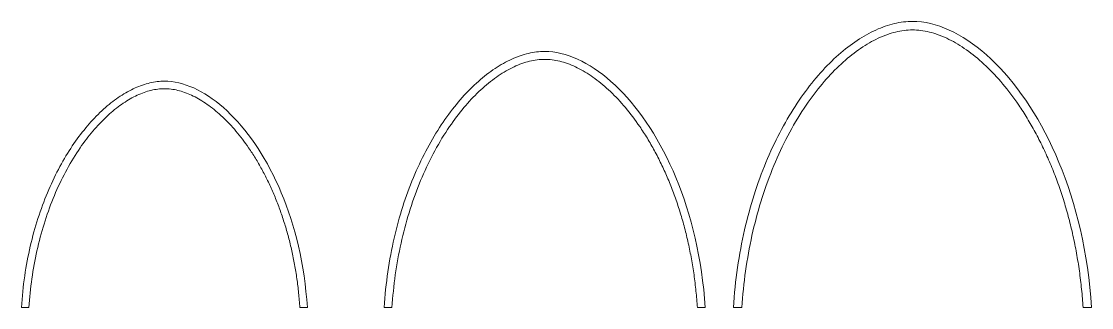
# Model space of a CAD drawing. Header units: inches. Extents: x -92.2 to -4.3, y -5886.5 to -5847.2.
# Drawn here: x -47.86 to -41.74, y -5867.43 to -5865.8 of the extents above; entities that cross this region are included whole.
import ezdxf

# ---------------------------------------------------------------- set-up
doc = ezdxf.new("R2010")
doc.units = ezdxf.units.IN
doc.header["$LTSCALE"] = 0.2
doc.header["$MEASUREMENT"] = 0
doc.layers.add('NAILERS', color=7, linetype='Continuous', lineweight=0)

msp = doc.modelspace()

# ---------------------------------------------------------------- linework, layer by layer
at = {"layer": 'NAILERS', "color": 250, "lineweight": 0}
for points in [[(-41.735124, -5867.434933), (-41.735182, -5867.434933), (-41.735352, -5867.434933), (-41.73563, -5867.434933), (-41.73601, -5867.434933), (-41.736489, -5867.434933), (-41.737062, -5867.434933), (-41.737723, -5867.434933), (-41.738469, -5867.434933), (-41.739294, -5867.434933), (-41.740194, -5867.434933), (-41.741165, -5867.434933), (-41.742201, -5867.434933), (-41.743297, -5867.434933), (-41.74445, -5867.434933), (-41.745654, -5867.434933), (-41.746906, -5867.434933), (-41.748199, -5867.434933), (-41.749529, -5867.434933), (-41.750893, -5867.434933), (-41.752284, -5867.434933), (-41.753699, -5867.434933), (-41.755133, -5867.434933), (-41.756581, -5867.434933), (-41.758038, -5867.434933), (-41.759499, -5867.434933), (-41.760961, -5867.434933), (-41.762418, -5867.434933), (-41.763866, -5867.434933), (-41.765299, -5867.434933), (-41.766714, -5867.434933), (-41.768106, -5867.434933), (-41.769469, -5867.434933), (-41.7708, -5867.434933), (-41.772093, -5867.434933), (-41.773344, -5867.434933), (-41.774549, -5867.434933), (-41.775702, -5867.434933), (-41.776798, -5867.434933), (-41.777834, -5867.434933), (-41.778804, -5867.434933), (-41.779705, -5867.434933), (-41.78053, -5867.434933), (-41.781275, -5867.434933), (-41.781937, -5867.434933), (-41.782509, -5867.434933), (-41.782988, -5867.434933), (-41.783369, -5867.434933), (-41.783647, -5867.434933), (-41.783817, -5867.434933), (-41.783874, -5867.434933), (-41.784753, -5867.421719), (-41.785693, -5867.408524), (-41.786694, -5867.395349), (-41.787757, -5867.382193), (-41.78888, -5867.369058), (-41.790064, -5867.355943), (-41.791308, -5867.342848), (-41.792614, -5867.329776), (-41.793979, -5867.316725), (-41.795405, -5867.303697), (-41.796891, -5867.290691), (-41.798436, -5867.277709), (-41.800042, -5867.26475), (-41.801707, -5867.251815), (-41.803431, -5867.238905), (-41.805215, -5867.226019), (-41.807059, -5867.213159), (-41.808961, -5867.200325), (-41.810922, -5867.187517), (-41.812942, -5867.174736), (-41.81502, -5867.161981), (-41.817157, -5867.149255), (-41.819353, -5867.136556), (-41.821606, -5867.123885), (-41.823918, -5867.111244), (-41.826288, -5867.098631), (-41.828715, -5867.086049), (-41.8312, -5867.073496), (-41.833742, -5867.060974), (-41.836342, -5867.048483), (-41.838999, -5867.036023), (-41.841713, -5867.023596), (-41.844484, -5867.0112), (-41.847312, -5866.998837), (-41.850196, -5866.986508), (-41.853137, -5866.974212), (-41.856134, -5866.96195), (-41.859188, -5866.949722), (-41.862297, -5866.937529), (-41.865462, -5866.925372), (-41.868683, -5866.91325), (-41.87196, -5866.901165), (-41.875292, -5866.889116), (-41.87868, -5866.877104), (-41.882123, -5866.86513), (-41.88562, -5866.853194), (-41.889173, -5866.841296), (-41.892781, -5866.829436), (-41.896443, -5866.817616), (-41.900159, -5866.805836), (-41.90393, -5866.794096), (-41.907755, -5866.782396), (-41.911635, -5866.770738), (-41.915568, -5866.759121), (-41.919555, -5866.747546), (-41.923596, -5866.736014), (-41.92769, -5866.724524), (-41.931838, -5866.713078), (-41.936039, -5866.701675), (-41.940293, -5866.690317), (-41.9446, -5866.679003), (-41.948959, -5866.667734), (-41.953372, -5866.65651), (-41.957837, -5866.645333), (-41.962354, -5866.634202), (-41.966923, -5866.623117), (-41.971545, -5866.61208), (-41.976218, -5866.60109), (-41.980943, -5866.590149), (-41.98572, -5866.579255), (-41.990548, -5866.568411), (-41.995427, -5866.557616), (-42.000358, -5866.546871), (-42.005339, -5866.536176), (-42.010372, -5866.525532), (-42.015455, -5866.514939), (-42.020589, -5866.504397), (-42.025773, -5866.493908), (-42.031007, -5866.48347), (-42.036292, -5866.473086), (-42.041626, -5866.462755), (-42.04701, -5866.452477), (-42.052444, -5866.442254), (-42.057928, -5866.432085), (-42.063461, -5866.421971), (-42.069043, -5866.411912), (-42.074674, -5866.40191), (-42.080354, -5866.391964), (-42.086083, -5866.382074), (-42.09186, -5866.372241), (-42.097686, -5866.362467), (-42.103561, -5866.35275), (-42.109483, -5866.343091), (-42.115454, -5866.333492), (-42.121472, -5866.323952), (-42.127538, -5866.314471), (-42.133652, -5866.305051), (-42.139813, -5866.295691), (-42.146022, -5866.286393), (-42.152278, -5866.277155), (-42.163342, -5866.261146), (-42.174509, -5866.2454), (-42.185773, -5866.229918), (-42.197133, -5866.214705), (-42.208584, -5866.199761), (-42.220122, -5866.18509), (-42.231745, -5866.170694), (-42.243448, -5866.156576), (-42.255228, -5866.142737), (-42.267082, -5866.129182), (-42.279005, -5866.115912), (-42.290995, -5866.102929), (-42.303048, -5866.090236), (-42.31516, -5866.077837), (-42.327328, -5866.065732), (-42.339548, -5866.053925), (-42.351817, -5866.042419), (-42.364131, -5866.031215), (-42.376486, -5866.020316), (-42.38888, -5866.009725), (-42.401307, -5865.999444), (-42.413766, -5865.989476), (-42.426252, -5865.979824), (-42.438762, -5865.970489), (-42.451292, -5865.961474), (-42.463839, -5865.952782), (-42.476399, -5865.944416), (-42.488969, -5865.936377), (-42.501544, -5865.928669), (-42.514123, -5865.921293), (-42.5267, -5865.914253), (-42.539272, -5865.90755), (-42.551837, -5865.901188), (-42.564389, -5865.895169), (-42.576927, -5865.889495), (-42.589446, -5865.884169), (-42.601942, -5865.879194), (-42.614413, -5865.874571), (-42.626854, -5865.870304), (-42.639262, -5865.866394), (-42.651634, -5865.862845), (-42.663965, -5865.859659), (-42.676253, -5865.856839), (-42.688494, -5865.854386), (-42.700684, -5865.852304), (-42.71282, -5865.850595), (-42.724898, -5865.849261), (-42.736915, -5865.848305), (-42.748866, -5865.84773), (-42.76075, -5865.847537), (-42.772633, -5865.84773), (-42.784585, -5865.848305), (-42.796601, -5865.849261), (-42.808679, -5865.850595), (-42.820815, -5865.852304), (-42.833005, -5865.854386), (-42.845246, -5865.856839), (-42.857534, -5865.859659), (-42.869866, -5865.862845), (-42.882237, -5865.866394), (-42.894646, -5865.870304), (-42.907087, -5865.874571), (-42.919557, -5865.879194), (-42.932054, -5865.884169), (-42.944572, -5865.889495), (-42.95711, -5865.895169), (-42.969663, -5865.901188), (-42.982227, -5865.90755), (-42.9948, -5865.914253), (-43.007377, -5865.921293), (-43.019955, -5865.928669), (-43.032531, -5865.936377), (-43.0451, -5865.944416), (-43.05766, -5865.952782), (-43.070207, -5865.961474), (-43.082737, -5865.970489), (-43.095247, -5865.979824), (-43.107733, -5865.989476), (-43.120192, -5865.999444), (-43.13262, -5866.009725), (-43.145013, -5866.020316), (-43.157368, -5866.031215), (-43.169682, -5866.042419), (-43.181951, -5866.053925), (-43.194171, -5866.065732), (-43.206339, -5866.077837), (-43.218451, -5866.090236), (-43.230504, -5866.102929), (-43.242494, -5866.115912), (-43.254418, -5866.129182), (-43.266271, -5866.142737), (-43.278052, -5866.156576), (-43.289755, -5866.170694), (-43.301377, -5866.18509), (-43.312916, -5866.199761), (-43.324367, -5866.214705), (-43.335726, -5866.229918), (-43.346991, -5866.2454), (-43.358157, -5866.261146), (-43.369222, -5866.277155), (-43.381688, -5866.295691), (-43.393964, -5866.314471), (-43.40605, -5866.333493), (-43.417944, -5866.352751), (-43.429645, -5866.372243), (-43.441151, -5866.391966), (-43.452463, -5866.411916), (-43.463577, -5866.432089), (-43.474494, -5866.452482), (-43.485213, -5866.473091), (-43.495731, -5866.493913), (-43.506048, -5866.514945), (-43.516163, -5866.536183), (-43.526074, -5866.557624), (-43.535781, -5866.579263), (-43.545282, -5866.601098), (-43.554576, -5866.623125), (-43.563662, -5866.64534), (-43.572538, -5866.667741), (-43.581205, -5866.690323), (-43.58966, -5866.713084), (-43.597902, -5866.736018), (-43.60593, -5866.759124), (-43.613743, -5866.782398), (-43.62134, -5866.805836), (-43.62872, -5866.829434), (-43.635881, -5866.85319), (-43.642822, -5866.8771), (-43.649543, -5866.901159), (-43.656042, -5866.925365), (-43.662318, -5866.949715), (-43.668369, -5866.974204), (-43.674195, -5866.99883), (-43.679794, -5867.023588), (-43.685166, -5867.048476), (-43.690309, -5867.073489), (-43.695222, -5867.098625), (-43.699903, -5867.123879), (-43.704352, -5867.149249), (-43.708568, -5867.174731), (-43.712549, -5867.200321), (-43.716294, -5867.226016), (-43.719802, -5867.251812), (-43.723072, -5867.277707), (-43.726102, -5867.303695), (-43.728892, -5867.329775), (-43.731441, -5867.355942), (-43.733747, -5867.382193), (-43.735808, -5867.408524), (-43.737625, -5867.434933), (-43.737683, -5867.434933), (-43.737853, -5867.434933), (-43.738131, -5867.434933), (-43.738511, -5867.434933), (-43.73899, -5867.434933), (-43.739563, -5867.434933), (-43.740224, -5867.434933), (-43.74097, -5867.434933), (-43.741795, -5867.434933), (-43.742695, -5867.434933), (-43.743665, -5867.434933), (-43.744701, -5867.434933), (-43.745798, -5867.434933), (-43.746951, -5867.434933), (-43.748155, -5867.434933), (-43.749406, -5867.434933), (-43.750699, -5867.434933), (-43.75203, -5867.434933), (-43.753394, -5867.434933), (-43.754785, -5867.434933), (-43.7562, -5867.434933), (-43.757634, -5867.434933), (-43.759081, -5867.434933), (-43.760538, -5867.434933), (-43.762, -5867.434933), (-43.763462, -5867.434933), (-43.764919, -5867.434933), (-43.766367, -5867.434933), (-43.7678, -5867.434933), (-43.769215, -5867.434933), (-43.770607, -5867.434933), (-43.77197, -5867.434933), (-43.773301, -5867.434933), (-43.774594, -5867.434933), (-43.775845, -5867.434933), (-43.777049, -5867.434933), (-43.778202, -5867.434933), (-43.779299, -5867.434933), (-43.780335, -5867.434933), (-43.781305, -5867.434933), (-43.782205, -5867.434933), (-43.78303, -5867.434933), (-43.783776, -5867.434933), (-43.784438, -5867.434933), (-43.78501, -5867.434933), (-43.785489, -5867.434933), (-43.78587, -5867.434933), (-43.786147, -5867.434933), (-43.786317, -5867.434933), (-43.786375, -5867.434933), (-43.784366, -5867.405657), (-43.782075, -5867.376576), (-43.779504, -5867.347692), (-43.776659, -5867.319008), (-43.773541, -5867.290525), (-43.770156, -5867.262245), (-43.766506, -5867.23417), (-43.762594, -5867.206303), (-43.758426, -5867.178645), (-43.754003, -5867.151198), (-43.749329, -5867.123964), (-43.744409, -5867.096946), (-43.739245, -5867.070145), (-43.733842, -5867.043563), (-43.728202, -5867.017203), (-43.72233, -5866.991066), (-43.716228, -5866.965155), (-43.7099, -5866.93947), (-43.703351, -5866.914016), (-43.696582, -5866.888793), (-43.689599, -5866.863803), (-43.682404, -5866.839048), (-43.675002, -5866.814531), (-43.667394, -5866.790254), (-43.659586, -5866.766218), (-43.651581, -5866.742425), (-43.643382, -5866.718878), (-43.634992, -5866.695579), (-43.626416, -5866.672529), (-43.617657, -5866.649731), (-43.608718, -5866.627186), (-43.599603, -5866.604897), (-43.590316, -5866.582865), (-43.580859, -5866.561093), (-43.571237, -5866.539583), (-43.561454, -5866.518336), (-43.551511, -5866.497355), (-43.541414, -5866.476641), (-43.531166, -5866.456198), (-43.52077, -5866.436026), (-43.51023, -5866.416127), (-43.499549, -5866.396505), (-43.488731, -5866.37716), (-43.47778, -5866.358094), (-43.466699, -5866.339311), (-43.455491, -5866.320811), (-43.44416, -5866.302597), (-43.43271, -5866.284671), (-43.421144, -5866.267035), (-43.409465, -5866.249691), (-43.39768, -5866.232638), (-43.38579, -5866.215881), (-43.373798, -5866.199422), (-43.361707, -5866.183263), (-43.349522, -5866.167405), (-43.337246, -5866.151852), (-43.324883, -5866.136604), (-43.312435, -5866.121664), (-43.299907, -5866.107034), (-43.287302, -5866.092716), (-43.274624, -5866.078712), (-43.261876, -5866.065024), (-43.249061, -5866.051654), (-43.236184, -5866.038604), (-43.223248, -5866.025875), (-43.210256, -5866.013471), (-43.197211, -5866.001392), (-43.184119, -5865.989642), (-43.170981, -5865.978221), (-43.157802, -5865.967132), (-43.144585, -5865.956378), (-43.131334, -5865.945959), (-43.118052, -5865.935878), (-43.104742, -5865.926137), (-43.091409, -5865.916739), (-43.078056, -5865.907684), (-43.064686, -5865.898975), (-43.051303, -5865.890614), (-43.037911, -5865.882604), (-43.024512, -5865.874945), (-43.011111, -5865.86764), (-42.997712, -5865.860692), (-42.984317, -5865.854101), (-42.97093, -5865.847871), (-42.957555, -5865.842002), (-42.944195, -5865.836498), (-42.930854, -5865.831359), (-42.917535, -5865.826589), (-42.904242, -5865.822189), (-42.890979, -5865.818161), (-42.877749, -5865.814507), (-42.864556, -5865.811229), (-42.851402, -5865.808329), (-42.838292, -5865.80581), (-42.82523, -5865.803672), (-42.812218, -5865.801919), (-42.799261, -5865.800552), (-42.786361, -5865.799573), (-42.773523, -5865.798984), (-42.76075, -5865.798787), (-42.735138, -5865.799573), (-42.709282, -5865.801919), (-42.683208, -5865.80581), (-42.656945, -5865.81123), (-42.630522, -5865.818163), (-42.603966, -5865.826591), (-42.577307, -5865.836501), (-42.550573, -5865.847874), (-42.523792, -5865.860696), (-42.496991, -5865.87495), (-42.470201, -5865.89062), (-42.443449, -5865.907689), (-42.416763, -5865.926143), (-42.390171, -5865.945965), (-42.363703, -5865.967139), (-42.337386, -5865.989648), (-42.311249, -5866.013477), (-42.28532, -5866.038609), (-42.259627, -5866.065029), (-42.2342, -5866.09272), (-42.209065, -5866.121667), (-42.184252, -5866.151853), (-42.159789, -5866.183262), (-42.135704, -5866.215878), (-42.112026, -5866.249686), (-42.088782, -5866.284668), (-42.066002, -5866.320809), (-42.043714, -5866.358093), (-42.021945, -5866.396503), (-42.000725, -5866.436025), (-41.980081, -5866.47664), (-41.960043, -5866.518335), (-41.940637, -5866.561092), (-41.921894, -5866.604895), (-41.90384, -5866.649728), (-41.886505, -5866.695576), (-41.869917, -5866.742422), (-41.854104, -5866.79025), (-41.839094, -5866.839043), (-41.824916, -5866.888787), (-41.811599, -5866.939465), (-41.799169, -5866.99106), (-41.787657, -5867.043557), (-41.77709, -5867.09694), (-41.767496, -5867.151192), (-41.758905, -5867.206297), (-41.751343, -5867.26224), (-41.744841, -5867.319005), (-41.739425, -5867.376574)], [(-46.225705, -5867.434933), (-46.225756, -5867.434933), (-46.225906, -5867.434933), (-46.226151, -5867.434933), (-46.226486, -5867.434933), (-46.226908, -5867.434933), (-46.227413, -5867.434933), (-46.227997, -5867.434933), (-46.228654, -5867.434933), (-46.229382, -5867.434933), (-46.230175, -5867.434933), (-46.231031, -5867.434933), (-46.231944, -5867.434933), (-46.232911, -5867.434933), (-46.233928, -5867.434933), (-46.23499, -5867.434933), (-46.236093, -5867.434933), (-46.237233, -5867.434933), (-46.238407, -5867.434933), (-46.239609, -5867.434933), (-46.240836, -5867.434933), (-46.242084, -5867.434933), (-46.243348, -5867.434933), (-46.244624, -5867.434933), (-46.245909, -5867.434933), (-46.247198, -5867.434933), (-46.248487, -5867.434933), (-46.249772, -5867.434933), (-46.251048, -5867.434933), (-46.252312, -5867.434933), (-46.25356, -5867.434933), (-46.254787, -5867.434933), (-46.255989, -5867.434933), (-46.257163, -5867.434933), (-46.258303, -5867.434933), (-46.259406, -5867.434933), (-46.260468, -5867.434933), (-46.261485, -5867.434933), (-46.262452, -5867.434933), (-46.263365, -5867.434933), (-46.264221, -5867.434933), (-46.265014, -5867.434933), (-46.265742, -5867.434933), (-46.2664, -5867.434933), (-46.266983, -5867.434933), (-46.267488, -5867.434933), (-46.26791, -5867.434933), (-46.268246, -5867.434933), (-46.26849, -5867.434933), (-46.26864, -5867.434933), (-46.268691, -5867.434933), (-46.269393, -5867.424505), (-46.270143, -5867.414092), (-46.270942, -5867.403694), (-46.27179, -5867.393312), (-46.272686, -5867.382945), (-46.27363, -5867.372596), (-46.274623, -5867.362262), (-46.275663, -5867.351946), (-46.276752, -5867.341647), (-46.277889, -5867.331366), (-46.279073, -5867.321102), (-46.280305, -5867.310858), (-46.281585, -5867.300631), (-46.282912, -5867.290424), (-46.284286, -5867.280237), (-46.285707, -5867.270069), (-46.287176, -5867.259921), (-46.288691, -5867.249794), (-46.290254, -5867.239687), (-46.291863, -5867.229602), (-46.293519, -5867.219538), (-46.295221, -5867.209496), (-46.296969, -5867.199476), (-46.298764, -5867.189478), (-46.300605, -5867.179504), (-46.302492, -5867.169552), (-46.304425, -5867.159624), (-46.306404, -5867.149721), (-46.308429, -5867.139841), (-46.310499, -5867.129986), (-46.312614, -5867.120156), (-46.314775, -5867.110351), (-46.316981, -5867.100571), (-46.319232, -5867.090818), (-46.321529, -5867.081091), (-46.32387, -5867.071391), (-46.326256, -5867.061718), (-46.328686, -5867.052072), (-46.331161, -5867.042453), (-46.333681, -5867.032863), (-46.336245, -5867.023301), (-46.338853, -5867.013768), (-46.341505, -5867.004264), (-46.344201, -5866.994789), (-46.346941, -5866.985345), (-46.349725, -5866.97593), (-46.352552, -5866.966546), (-46.355423, -5866.957192), (-46.358338, -5866.94787), (-46.361295, -5866.938579), (-46.364298, -5866.929318), (-46.367344, -5866.920089), (-46.370433, -5866.910892), (-46.373564, -5866.901728), (-46.376739, -5866.892597), (-46.379956, -5866.8835), (-46.383215, -5866.874436), (-46.386517, -5866.865407), (-46.389861, -5866.856412), (-46.393247, -5866.847452), (-46.396675, -5866.838527), (-46.400146, -5866.829638), (-46.403658, -5866.820784), (-46.407211, -5866.811967), (-46.410807, -5866.803186), (-46.414443, -5866.794442), (-46.418121, -5866.785735), (-46.421841, -5866.777065), (-46.425601, -5866.768434), (-46.429403, -5866.75984), (-46.433245, -5866.751286), (-46.437128, -5866.74277), (-46.441052, -5866.734293), (-46.445016, -5866.725856), (-46.449021, -5866.717459), (-46.453066, -5866.709102), (-46.457152, -5866.700786), (-46.461277, -5866.69251), (-46.465443, -5866.684276), (-46.469648, -5866.676084), (-46.473893, -5866.667933), (-46.478178, -5866.659825), (-46.482502, -5866.651759), (-46.486866, -5866.643737), (-46.491269, -5866.635758), (-46.495711, -5866.627822), (-46.500193, -5866.61993), (-46.504713, -5866.612083), (-46.509272, -5866.60428), (-46.51387, -5866.596522), (-46.518506, -5866.58881), (-46.523182, -5866.581143), (-46.527895, -5866.573523), (-46.532647, -5866.565949), (-46.537437, -5866.558421), (-46.542265, -5866.550941), (-46.547131, -5866.543508), (-46.552035, -5866.536122), (-46.556976, -5866.528785), (-46.561955, -5866.521496), (-46.57074, -5866.508895), (-46.579605, -5866.4965), (-46.588548, -5866.484314), (-46.597565, -5866.472339), (-46.606654, -5866.460577), (-46.615812, -5866.449029), (-46.625036, -5866.437698), (-46.634324, -5866.426585), (-46.643672, -5866.415694), (-46.653078, -5866.405024), (-46.662538, -5866.394579), (-46.672051, -5866.384361), (-46.681614, -5866.374371), (-46.691222, -5866.364612), (-46.700875, -5866.355085), (-46.710568, -5866.345793), (-46.720299, -5866.336736), (-46.730066, -5866.327919), (-46.739865, -5866.319341), (-46.749693, -5866.311006), (-46.759549, -5866.302915), (-46.769428, -5866.29507), (-46.779328, -5866.287473), (-46.789247, -5866.280127), (-46.799182, -5866.273032), (-46.809129, -5866.266192), (-46.819086, -5866.259607), (-46.82905, -5866.253281), (-46.839018, -5866.247215), (-46.848987, -5866.241411), (-46.858956, -5866.23587), (-46.86892, -5866.230596), (-46.878877, -5866.225589), (-46.888824, -5866.220852), (-46.898759, -5866.216387), (-46.908678, -5866.212196), (-46.918579, -5866.208281), (-46.928459, -5866.204643), (-46.938316, -5866.201285), (-46.948145, -5866.198209), (-46.957945, -5866.195416), (-46.967712, -5866.192909), (-46.977445, -5866.190689), (-46.987139, -5866.18876), (-46.996793, -5866.187121), (-47.006403, -5866.185776), (-47.015966, -5866.184727), (-47.025481, -5866.183974), (-47.034943, -5866.183522), (-47.044351, -5866.18337), (-47.05376, -5866.183522), (-47.063224, -5866.183974), (-47.072741, -5866.184727), (-47.082306, -5866.185776), (-47.091917, -5866.187121), (-47.101572, -5866.18876), (-47.111268, -5866.190689), (-47.121001, -5866.192909), (-47.130769, -5866.195416), (-47.14057, -5866.198209), (-47.1504, -5866.201285), (-47.160256, -5866.204643), (-47.170137, -5866.208281), (-47.180038, -5866.212196), (-47.189958, -5866.216387), (-47.199892, -5866.220852), (-47.20984, -5866.225589), (-47.219797, -5866.230596), (-47.229761, -5866.23587), (-47.239729, -5866.241411), (-47.249698, -5866.247215), (-47.259666, -5866.253281), (-47.26963, -5866.259607), (-47.279586, -5866.266192), (-47.289533, -5866.273032), (-47.299467, -5866.280127), (-47.309385, -5866.287473), (-47.319285, -5866.29507), (-47.329163, -5866.302915), (-47.339018, -5866.311006), (-47.348846, -5866.319341), (-47.358644, -5866.327919), (-47.36841, -5866.336736), (-47.378141, -5866.345793), (-47.387833, -5866.355085), (-47.397485, -5866.364612), (-47.407093, -5866.374371), (-47.416655, -5866.384361), (-47.426167, -5866.394579), (-47.435627, -5866.405024), (-47.445033, -5866.415694), (-47.45438, -5866.426585), (-47.463667, -5866.437698), (-47.472891, -5866.449029), (-47.482049, -5866.460577), (-47.491137, -5866.472339), (-47.500154, -5866.484314), (-47.509097, -5866.4965), (-47.517962, -5866.508895), (-47.526747, -5866.521496), (-47.536669, -5866.536122), (-47.546441, -5866.550941), (-47.556061, -5866.565949), (-47.565528, -5866.581144), (-47.574841, -5866.596523), (-47.584, -5866.612083), (-47.593003, -5866.627822), (-47.601849, -5866.643737), (-47.610538, -5866.659825), (-47.619069, -5866.676084), (-47.627441, -5866.69251), (-47.635652, -5866.709101), (-47.643703, -5866.725855), (-47.651591, -5866.742768), (-47.659317, -5866.759838), (-47.666879, -5866.777062), (-47.674276, -5866.794438), (-47.681507, -5866.811962), (-47.688573, -5866.829633), (-47.69547, -5866.847446), (-47.702199, -5866.8654), (-47.708759, -5866.883492), (-47.715149, -5866.901718), (-47.721368, -5866.920078), (-47.727415, -5866.938566), (-47.733288, -5866.957182), (-47.738988, -5866.975921), (-47.744514, -5866.994783), (-47.749863, -5867.013762), (-47.755036, -5867.032858), (-47.760032, -5867.052067), (-47.764849, -5867.071387), (-47.769487, -5867.090814), (-47.773944, -5867.110347), (-47.778221, -5867.129982), (-47.782315, -5867.149716), (-47.786227, -5867.169547), (-47.789954, -5867.189473), (-47.793497, -5867.20949), (-47.796854, -5867.229596), (-47.800024, -5867.249787), (-47.803007, -5867.270062), (-47.805802, -5867.290418), (-47.808407, -5867.310851), (-47.810822, -5867.33136), (-47.813045, -5867.35194), (-47.815077, -5867.372591), (-47.816916, -5867.393308), (-47.81856, -5867.41409), (-47.82001, -5867.434933), (-47.820061, -5867.434933), (-47.820211, -5867.434933), (-47.820456, -5867.434933), (-47.820791, -5867.434933), (-47.821214, -5867.434933), (-47.821719, -5867.434933), (-47.822302, -5867.434933), (-47.822959, -5867.434933), (-47.823687, -5867.434933), (-47.824481, -5867.434933), (-47.825336, -5867.434933), (-47.82625, -5867.434933), (-47.827217, -5867.434933), (-47.828233, -5867.434933), (-47.829295, -5867.434933), (-47.830398, -5867.434933), (-47.831539, -5867.434933), (-47.832712, -5867.434933), (-47.833914, -5867.434933), (-47.835141, -5867.434933), (-47.836389, -5867.434933), (-47.837653, -5867.434933), (-47.83893, -5867.434933), (-47.840214, -5867.434933), (-47.841503, -5867.434933), (-47.842792, -5867.434933), (-47.844077, -5867.434933), (-47.845353, -5867.434933), (-47.846618, -5867.434933), (-47.847865, -5867.434933), (-47.849092, -5867.434933), (-47.850295, -5867.434933), (-47.851468, -5867.434933), (-47.852608, -5867.434933), (-47.853711, -5867.434933), (-47.854773, -5867.434933), (-47.85579, -5867.434933), (-47.856757, -5867.434933), (-47.85767, -5867.434933), (-47.858526, -5867.434933), (-47.85932, -5867.434933), (-47.860047, -5867.434933), (-47.860705, -5867.434933), (-47.861288, -5867.434933), (-47.861793, -5867.434933), (-47.862215, -5867.434933), (-47.862551, -5867.434933), (-47.862796, -5867.434933), (-47.862946, -5867.434933), (-47.862997, -5867.434933), (-47.861393, -5867.411766), (-47.859565, -5867.388754), (-47.857513, -5867.365898), (-47.855242, -5867.3432), (-47.852754, -5867.320661), (-47.850052, -5867.298283), (-47.847139, -5867.276068), (-47.844017, -5867.254017), (-47.84069, -5867.232132), (-47.83716, -5867.210414), (-47.83343, -5867.188865), (-47.829502, -5867.167487), (-47.825381, -5867.14628), (-47.821068, -5867.125248), (-47.816566, -5867.10439), (-47.811879, -5867.08371), (-47.807009, -5867.063208), (-47.801958, -5867.042886), (-47.79673, -5867.022746), (-47.791328, -5867.002788), (-47.785754, -5866.983016), (-47.780011, -5866.96343), (-47.774103, -5866.944032), (-47.768031, -5866.924823), (-47.761799, -5866.905806), (-47.755409, -5866.886981), (-47.748865, -5866.868351), (-47.742168, -5866.849916), (-47.735323, -5866.831679), (-47.728332, -5866.813641), (-47.721197, -5866.795803), (-47.713922, -5866.778168), (-47.706509, -5866.760737), (-47.698961, -5866.743511), (-47.691281, -5866.726492), (-47.683472, -5866.709681), (-47.675536, -5866.693081), (-47.667477, -5866.676692), (-47.659298, -5866.660517), (-47.651, -5866.644557), (-47.642588, -5866.628813), (-47.634063, -5866.613287), (-47.625428, -5866.597981), (-47.616688, -5866.582896), (-47.607843, -5866.568034), (-47.598898, -5866.553396), (-47.589854, -5866.538984), (-47.580715, -5866.5248), (-47.571484, -5866.510845), (-47.562164, -5866.497121), (-47.552756, -5866.483629), (-47.543264, -5866.470371), (-47.533692, -5866.457349), (-47.524041, -5866.444564), (-47.514314, -5866.432018), (-47.504515, -5866.419712), (-47.494646, -5866.407648), (-47.48471, -5866.395827), (-47.474709, -5866.384252), (-47.464648, -5866.372923), (-47.454527, -5866.361843), (-47.444351, -5866.351013), (-47.434123, -5866.340434), (-47.423844, -5866.330108), (-47.413518, -5866.320037), (-47.403147, -5866.310222), (-47.392735, -5866.300665), (-47.382285, -5866.291368), (-47.371798, -5866.282331), (-47.361278, -5866.273558), (-47.350728, -5866.265048), (-47.340151, -5866.256804), (-47.329549, -5866.248828), (-47.318926, -5866.24112), (-47.308283, -5866.233683), (-47.297625, -5866.226519), (-47.286953, -5866.219628), (-47.27627, -5866.213012), (-47.26558, -5866.206674), (-47.254886, -5866.200614), (-47.244189, -5866.194834), (-47.233494, -5866.189335), (-47.222802, -5866.18412), (-47.212116, -5866.17919), (-47.20144, -5866.174546), (-47.190776, -5866.170191), (-47.180128, -5866.166125), (-47.169497, -5866.16235), (-47.158887, -5866.158868), (-47.1483, -5866.155681), (-47.13774, -5866.15279), (-47.127209, -5866.150196), (-47.11671, -5866.147901), (-47.106245, -5866.145908), (-47.095819, -5866.144216), (-47.085433, -5866.142829), (-47.07509, -5866.141747), (-47.064794, -5866.140972), (-47.054546, -5866.140506), (-47.044351, -5866.14035), (-47.023908, -5866.140972), (-47.003269, -5866.142828), (-46.982456, -5866.145907), (-46.961493, -5866.150195), (-46.940402, -5866.15568), (-46.919206, -5866.162349), (-46.897927, -5866.170189), (-46.876587, -5866.179188), (-46.85521, -5866.189332), (-46.833818, -5866.20061), (-46.812434, -5866.213008), (-46.79108, -5866.226514), (-46.769779, -5866.241115), (-46.748554, -5866.256798), (-46.727427, -5866.273551), (-46.706421, -5866.291361), (-46.685558, -5866.310214), (-46.664862, -5866.3301), (-46.644354, -5866.351004), (-46.624057, -5866.372913), (-46.603995, -5866.395817), (-46.584189, -5866.4197), (-46.564663, -5866.444552), (-46.545438, -5866.470359), (-46.526538, -5866.497108), (-46.507985, -5866.524787), (-46.489802, -5866.553383), (-46.472012, -5866.582883), (-46.454636, -5866.613274), (-46.437698, -5866.644545), (-46.421221, -5866.676682), (-46.405226, -5866.709672), (-46.389737, -5866.743503), (-46.374776, -5866.778161), (-46.360366, -5866.813635), (-46.34653, -5866.849912), (-46.333289, -5866.886978), (-46.320667, -5866.924822), (-46.308687, -5866.96343), (-46.297371, -5867.00279), (-46.286741, -5867.042888), (-46.27682, -5867.083713), (-46.267632, -5867.125252), (-46.259198, -5867.167491), (-46.251541, -5867.210419), (-46.244683, -5867.254022), (-46.238649, -5867.298287), (-46.233459, -5867.343203), (-46.229137, -5867.388756)]]:
    msp.add_lwpolyline(points, close=True, dxfattribs=at)
msp.add_lwpolyline([(-43.947603, -5867.434933), (-43.951457, -5867.382704), (-43.956311, -5867.331182), (-43.962139, -5867.280381), (-43.968916, -5867.230315), (-43.976616, -5867.180998), (-43.985214, -5867.132446), (-43.994685, -5867.084671), (-44.005003, -5867.03769), (-44.016143, -5866.991516), (-44.02808, -5866.946163), (-44.040787, -5866.901646), (-44.05424, -5866.857979), (-44.068413, -5866.815177), (-44.08328, -5866.773254), (-44.098817, -5866.732224), (-44.114998, -5866.692102), (-44.131797, -5866.652902), (-44.149189, -5866.614639), (-44.167149, -5866.577326), (-44.185652, -5866.540979), (-44.204671, -5866.505612), (-44.224181, -5866.471238), (-44.244157, -5866.437873), (-44.264574, -5866.405531), (-44.285406, -5866.374226), (-44.306628, -5866.343972), (-44.328214, -5866.314784), (-44.35014, -5866.286677), (-44.372378, -5866.259664), (-44.394905, -5866.233761), (-44.417694, -5866.20898), (-44.440721, -5866.185338), (-44.46396, -5866.162848), (-44.487385, -5866.141524), (-44.510971, -5866.121381), (-44.534692, -5866.102434), (-44.558524, -5866.084696), (-44.582441, -5866.068183), (-44.606417, -5866.052907), (-44.630427, -5866.038885), (-44.654445, -5866.02613), (-44.678447, -5866.014657), (-44.702407, -5866.004479), (-44.726298, -5865.995612), (-44.750097, -5865.988069), (-44.773777, -5865.981866), (-44.797313, -5865.977016), (-44.82068, -5865.973534), (-44.843852, -5865.971435), (-44.866804, -5865.970732), (-44.878253, -5865.970908), (-44.88976, -5865.971435), (-44.901322, -5865.972311), (-44.912935, -5865.973534), (-44.924597, -5865.975103), (-44.936305, -5865.977016), (-44.948055, -5865.979271), (-44.959843, -5865.981866), (-44.971668, -5865.9848), (-44.983525, -5865.98807), (-44.995412, -5865.991674), (-45.007326, -5865.995612), (-45.019262, -5865.999881), (-45.031219, -5866.004479), (-45.043192, -5866.009405), (-45.055179, -5866.014657), (-45.067176, -5866.020233), (-45.079181, -5866.026131), (-45.09119, -5866.032349), (-45.1032, -5866.038886), (-45.115208, -5866.04574), (-45.12721, -5866.052909), (-45.139204, -5866.060391), (-45.151187, -5866.068184), (-45.163154, -5866.076287), (-45.175103, -5866.084698), (-45.187031, -5866.093415), (-45.198935, -5866.102436), (-45.210811, -5866.11176), (-45.222657, -5866.121384), (-45.234468, -5866.131307), (-45.246242, -5866.141527), (-45.257977, -5866.152043), (-45.269667, -5866.162852), (-45.281312, -5866.173952), (-45.292906, -5866.185343), (-45.304448, -5866.197021), (-45.315933, -5866.208986), (-45.327359, -5866.221235), (-45.338723, -5866.233767), (-45.350021, -5866.24658), (-45.36125, -5866.259672), (-45.372408, -5866.273041), (-45.38349, -5866.286686), (-45.394494, -5866.300604), (-45.405416, -5866.314794), (-45.416254, -5866.329255), (-45.427004, -5866.343983), (-45.437663, -5866.358979), (-45.448228, -5866.374238), (-45.458695, -5866.389759), (-45.469062, -5866.405541), (-45.479324, -5866.421582), (-45.48948, -5866.437881), (-45.499526, -5866.454435), (-45.509458, -5866.471244), (-45.519274, -5866.488304), (-45.52897, -5866.505615), (-45.538543, -5866.523175), (-45.54799, -5866.540981), (-45.557308, -5866.559032), (-45.566493, -5866.577326), (-45.575543, -5866.595862), (-45.584454, -5866.614637), (-45.593223, -5866.63365), (-45.601847, -5866.652899), (-45.610322, -5866.672382), (-45.618646, -5866.692097), (-45.626816, -5866.712043), (-45.634827, -5866.732218), (-45.642678, -5866.75262), (-45.650364, -5866.773247), (-45.657884, -5866.794097), (-45.665232, -5866.815169), (-45.672407, -5866.836461), (-45.679405, -5866.857971), (-45.686223, -5866.879696), (-45.692858, -5866.901637), (-45.699306, -5866.92379), (-45.705565, -5866.946154), (-45.711631, -5866.968726), (-45.717501, -5866.991506), (-45.723172, -5867.014492), (-45.728641, -5867.037681), (-45.733904, -5867.061072), (-45.738959, -5867.084663), (-45.743802, -5867.108452), (-45.748429, -5867.132437), (-45.752839, -5867.156618), (-45.757028, -5867.180991), (-45.760991, -5867.205555), (-45.764728, -5867.230308), (-45.768233, -5867.255249), (-45.771504, -5867.280376), (-45.774538, -5867.305686), (-45.777332, -5867.331178), (-45.779882, -5867.356851), (-45.782186, -5867.382702), (-45.78424, -5867.40873), (-45.78604, -5867.434933), (-45.785987, -5867.434933), (-45.78583, -5867.434933), (-45.785573, -5867.434933), (-45.785222, -5867.434933), (-45.78478, -5867.434933), (-45.784252, -5867.434933), (-45.783641, -5867.434933), (-45.782953, -5867.434933), (-45.782191, -5867.434933), (-45.78136, -5867.434933), (-45.780464, -5867.434933), (-45.779508, -5867.434933), (-45.778496, -5867.434933), (-45.777432, -5867.434933), (-45.77632, -5867.434933), (-45.775165, -5867.434933), (-45.773971, -5867.434933), (-45.772743, -5867.434933), (-45.771485, -5867.434933), (-45.7702, -5867.434933), (-45.768894, -5867.434933), (-45.767571, -5867.434933), (-45.766234, -5867.434933), (-45.764889, -5867.434933), (-45.76354, -5867.434933), (-45.762191, -5867.434933), (-45.760846, -5867.434933), (-45.759509, -5867.434933), (-45.758186, -5867.434933), (-45.75688, -5867.434933), (-45.755596, -5867.434933), (-45.754337, -5867.434933), (-45.753109, -5867.434933), (-45.751915, -5867.434933), (-45.75076, -5867.434933), (-45.749648, -5867.434933), (-45.748584, -5867.434933), (-45.747572, -5867.434933), (-45.746616, -5867.434933), (-45.74572, -5867.434933), (-45.744889, -5867.434933), (-45.744127, -5867.434933), (-45.743439, -5867.434933), (-45.742829, -5867.434933), (-45.7423, -5867.434933), (-45.741858, -5867.434933), (-45.741507, -5867.434933), (-45.74125, -5867.434933), (-45.741093, -5867.434933), (-45.74104, -5867.434933), (-45.739411, -5867.411316), (-45.737563, -5867.387769), (-45.735497, -5867.364294), (-45.733213, -5867.340893), (-45.730713, -5867.317572), (-45.727997, -5867.294331), (-45.725068, -5867.271176), (-45.721925, -5867.248108), (-45.71857, -5867.225131), (-45.715004, -5867.202247), (-45.711227, -5867.179461), (-45.707242, -5867.156775), (-45.703049, -5867.134192), (-45.698649, -5867.111715), (-45.694042, -5867.089348), (-45.689231, -5867.067094), (-45.684216, -5867.044955), (-45.678998, -5867.022935), (-45.673578, -5867.001036), (-45.667957, -5866.979263), (-45.662137, -5866.957618), (-45.656118, -5866.936104), (-45.649901, -5866.914725), (-45.643487, -5866.893483), (-45.636878, -5866.872381), (-45.630074, -5866.851423), (-45.623076, -5866.830612), (-45.615886, -5866.809951), (-45.608505, -5866.789443), (-45.600933, -5866.769091), (-45.593171, -5866.748898), (-45.585221, -5866.728867), (-45.577084, -5866.709002), (-45.56876, -5866.689306), (-45.560251, -5866.669781), (-45.551557, -5866.650431), (-45.542681, -5866.631258), (-45.533622, -5866.612267), (-45.524381, -5866.59346), (-45.514961, -5866.57484), (-45.505362, -5866.55641), (-45.495584, -5866.538174), (-45.485629, -5866.520134), (-45.475499, -5866.502294), (-45.465193, -5866.484657), (-45.454713, -5866.467226), (-45.44406, -5866.450003), (-45.433236, -5866.432993), (-45.42224, -5866.416198), (-45.411075, -5866.399621), (-45.401174, -5866.385314), (-45.391182, -5866.371243), (-45.381103, -5866.357408), (-45.370939, -5866.343813), (-45.360693, -5866.330459), (-45.350369, -5866.317349), (-45.33997, -5866.304485), (-45.329499, -5866.291868), (-45.318959, -5866.279503), (-45.308354, -5866.26739), (-45.297686, -5866.255531), (-45.286959, -5866.24393), (-45.276176, -5866.232589), (-45.26534, -5866.221509), (-45.254455, -5866.210692), (-45.243522, -5866.200142), (-45.232547, -5866.18986), (-45.221531, -5866.179849), (-45.210478, -5866.17011), (-45.199392, -5866.160647), (-45.188274, -5866.15146), (-45.177129, -5866.142554), (-45.16596, -5866.133929), (-45.15477, -5866.125588), (-45.143562, -5866.117533), (-45.132339, -5866.109767), (-45.121104, -5866.102291), (-45.109861, -5866.095108), (-45.098613, -5866.088221), (-45.087362, -5866.081631), (-45.076113, -5866.07534), (-45.064868, -5866.069351), (-45.05363, -5866.063667), (-45.042403, -5866.058289), (-45.03119, -5866.053219), (-45.019994, -5866.048461), (-45.008818, -5866.044015), (-44.997665, -5866.039885), (-44.986538, -5866.036072), (-44.975442, -5866.032579), (-44.964378, -5866.029408), (-44.95335, -5866.026562), (-44.942361, -5866.024042), (-44.931415, -5866.02185), (-44.920514, -5866.01999), (-44.909662, -5866.018463), (-44.898862, -5866.017271), (-44.888116, -5866.016417), (-44.877429, -5866.015903), (-44.866804, -5866.015732), (-44.856178, -5866.015903), (-44.845492, -5866.016417), (-44.834747, -5866.017271), (-44.823947, -5866.018463), (-44.813095, -5866.01999), (-44.802195, -5866.02185), (-44.791249, -5866.024042), (-44.78026, -5866.026562), (-44.769233, -5866.029408), (-44.75817, -5866.032579), (-44.747074, -5866.036072), (-44.735948, -5866.039885), (-44.724796, -5866.044015), (-44.713621, -5866.048461), (-44.702425, -5866.053219), (-44.691213, -5866.058289), (-44.679987, -5866.063667), (-44.66875, -5866.069351), (-44.657506, -5866.07534), (-44.646258, -5866.081631), (-44.635008, -5866.088221), (-44.623761, -5866.095108), (-44.612519, -5866.102291), (-44.601285, -5866.109767), (-44.590064, -5866.117533), (-44.578856, -5866.125588), (-44.567667, -5866.133929), (-44.556499, -5866.142554), (-44.545355, -5866.15146), (-44.534239, -5866.160647), (-44.523153, -5866.17011), (-44.512102, -5866.179849), (-44.501087, -5866.18986), (-44.490112, -5866.200142), (-44.479181, -5866.210692), (-44.468296, -5866.221509), (-44.457461, -5866.232589), (-44.446678, -5866.24393), (-44.435952, -5866.255531), (-44.425285, -5866.26739), (-44.41468, -5866.279503), (-44.404141, -5866.291868), (-44.393671, -5866.304485), (-44.383272, -5866.317349), (-44.372949, -5866.330459), (-44.362703, -5866.343813), (-44.352539, -5866.357408), (-44.34246, -5866.371243), (-44.332469, -5866.385314), (-44.322568, -5866.399621), (-44.316964, -5866.407882), (-44.311402, -5866.416198), (-44.305884, -5866.424568), (-44.300407, -5866.432993), (-44.294974, -5866.441471), (-44.289583, -5866.450003), (-44.284235, -5866.458588), (-44.278931, -5866.467225), (-44.273669, -5866.475915), (-44.268451, -5866.484656), (-44.263277, -5866.493449), (-44.258146, -5866.502293), (-44.253059, -5866.511188), (-44.248016, -5866.520133), (-44.243017, -5866.529128), (-44.238062, -5866.538173), (-44.233152, -5866.547266), (-44.228286, -5866.556409), (-44.223464, -5866.5656), (-44.218687, -5866.574838), (-44.213955, -5866.584125), (-44.209267, -5866.593458), (-44.204625, -5866.602839), (-44.200028, -5866.612266), (-44.195476, -5866.621739), (-44.19097, -5866.631257), (-44.186509, -5866.640821), (-44.182093, -5866.65043), (-44.177724, -5866.660083), (-44.1734, -5866.669781), (-44.169123, -5866.679522), (-44.164892, -5866.689306), (-44.160707, -5866.699134), (-44.156568, -5866.709004), (-44.152476, -5866.718916), (-44.148431, -5866.72887), (-44.144432, -5866.738865), (-44.140481, -5866.748902), (-44.136576, -5866.758979), (-44.132719, -5866.769096), (-44.128909, -5866.779253), (-44.125147, -5866.78945), (-44.121432, -5866.799686), (-44.117764, -5866.80996), (-44.114145, -5866.820273), (-44.110573, -5866.830624), (-44.10705, -5866.841012), (-44.103575, -5866.851438), (-44.100148, -5866.8619), (-44.096769, -5866.872399), (-44.093439, -5866.882931), (-44.090158, -5866.893499), (-44.086926, -5866.904102), (-44.083743, -5866.91474), (-44.080609, -5866.925412), (-44.077525, -5866.936119), (-44.07449, -5866.946858), (-44.071504, -5866.957631), (-44.068568, -5866.968437), (-44.065682, -5866.979275), (-44.062846, -5866.990146), (-44.060061, -5867.001048), (-44.057325, -5867.011981), (-44.05464, -5867.022945), (-44.052005, -5867.033939), (-44.049421, -5867.044964), (-44.046887, -5867.056018), (-44.044405, -5867.067102), (-44.041973, -5867.078215), (-44.039593, -5867.089356), (-44.037263, -5867.100525), (-44.034986, -5867.111722), (-44.032759, -5867.122946), (-44.030585, -5867.134198), (-44.028462, -5867.145476), (-44.026391, -5867.15678), (-44.024372, -5867.16811), (-44.022406, -5867.179465), (-44.020491, -5867.190846), (-44.018629, -5867.202251), (-44.01682, -5867.21368), (-44.015063, -5867.225134), (-44.013359, -5867.23661), (-44.011709, -5867.24811), (-44.010111, -5867.259633), (-44.008566, -5867.271178), (-44.007075, -5867.282745), (-44.005637, -5867.294333), (-44.004253, -5867.305942), (-44.002923, -5867.317573), (-44.001646, -5867.329223), (-44.000424, -5867.340894), (-43.999255, -5867.352584), (-43.998141, -5867.364294), (-43.997081, -5867.376022), (-43.996076, -5867.387769), (-43.995125, -5867.399534), (-43.994229, -5867.411316), (-43.993388, -5867.423116), (-43.992603, -5867.434933), (-43.992549, -5867.434933), (-43.992392, -5867.434933), (-43.992136, -5867.434933), (-43.991785, -5867.434933), (-43.991343, -5867.434933), (-43.990814, -5867.434933), (-43.990203, -5867.434933), (-43.989515, -5867.434933), (-43.988753, -5867.434933), (-43.987923, -5867.434933), (-43.987027, -5867.434933), (-43.986071, -5867.434933), (-43.985058, -5867.434933), (-43.983994, -5867.434933), (-43.982883, -5867.434933), (-43.981728, -5867.434933), (-43.980534, -5867.434933), (-43.979306, -5867.434933), (-43.978047, -5867.434933), (-43.976763, -5867.434933), (-43.975456, -5867.434933), (-43.974133, -5867.434933), (-43.972797, -5867.434933), (-43.971452, -5867.434933), (-43.970103, -5867.434933), (-43.968753, -5867.434933), (-43.967408, -5867.434933), (-43.966072, -5867.434933), (-43.964749, -5867.434933), (-43.963443, -5867.434933), (-43.962158, -5867.434933), (-43.960899, -5867.434933), (-43.959671, -5867.434933), (-43.958477, -5867.434933), (-43.957323, -5867.434933), (-43.956211, -5867.434933), (-43.955147, -5867.434933), (-43.954134, -5867.434933), (-43.953178, -5867.434933), (-43.952283, -5867.434933), (-43.951452, -5867.434933), (-43.95069, -5867.434933), (-43.950002, -5867.434933), (-43.949391, -5867.434933), (-43.948863, -5867.434933), (-43.94842, -5867.434933), (-43.948069, -5867.434933), (-43.947813, -5867.434933), (-43.947603, -5867.434933), (-43.947656, -5867.434933)], dxfattribs=at)

doc.saveas('drawing.dxf')
